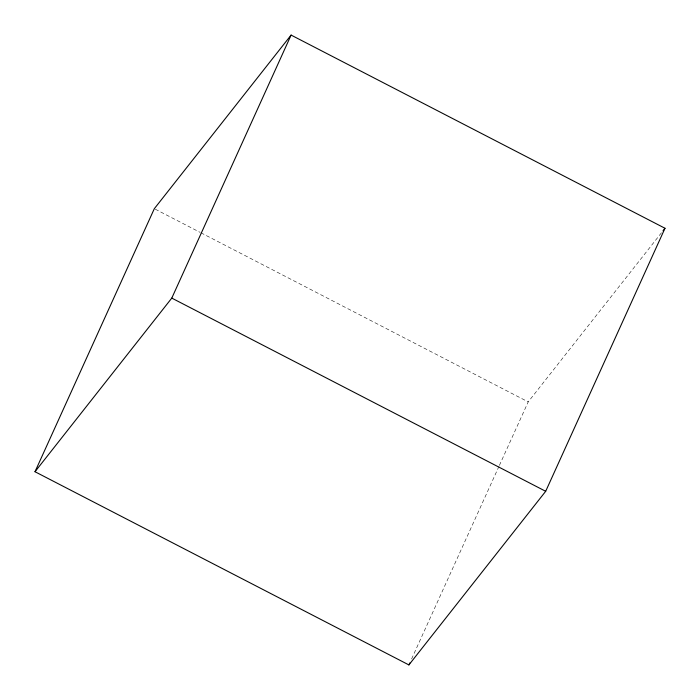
<?xml version="1.0" encoding="UTF-8"?>
<svg xmlns="http://www.w3.org/2000/svg" width="700" height="700" viewBox="0 0 700 700"><rect width="100%" height="100%" fill="white"/><g stroke="black" fill="none" stroke-linecap="round" stroke-linejoin="round"><path stroke-width="0.53" stroke-dasharray="3.5 2.62" d="M411.6 658.962L498.942 466.41M499.398 465.412L528.211 401.896L661.631 232.549M155.286 209.204L199.964 232.286M200.935 232.785L528.211 401.896"/><path stroke-width="1.05" d="M35 471.73L154.315 208.705L291.104 35.079L665 228.27L545.685 491.295L408.896 664.921L35 471.73L171.789 298.104L291.104 35.079M408.896 664.921L409.797 662.935M662.979 230.834L665 228.27M171.789 298.104L545.685 491.295"/></g></svg>
